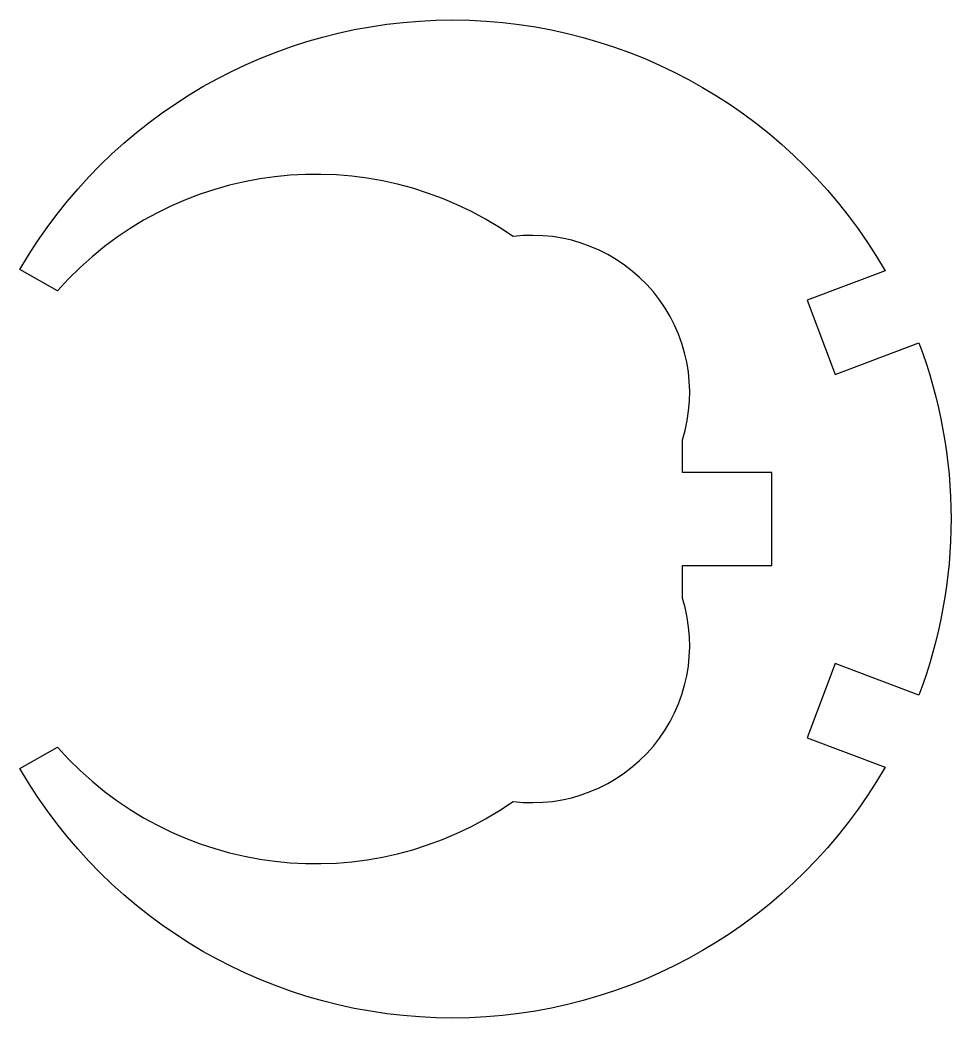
# Model space of a CAD drawing. Header units: millimetres. Extents: x -18.9 to 18.9, y -20.3 to 20.3.
import ezdxf

# ---------------------------------------------------------------- set-up
doc = ezdxf.new("R2010")
doc.units = ezdxf.units.MM
doc.layers.add('PERIMETER', color=5, linetype='CONTINUOUS')

msp = doc.modelspace()

# ---------------------------------------------------------------- linework, layer by layer
at = {"layer": 'PERIMETER'}
msp.add_lwpolyline([(1.119, 11.477, 0.381316), (-17.401, 9.276), (-18.923, 10.14, -0.578423), (16.236, 10.083), (13.071, 8.889), (14.208, 5.876), (17.613, 7.162, -0.18245), (17.613, -7.162), (14.208, -5.876), (13.071, -8.889), (16.236, -10.083, -0.578423), (-18.923, -10.14), (-17.401, -9.276, 0.381316), (1.119, -11.477, 0.54698), (8, -3.211), (8, -1.89), (11.64, -1.89), (11.64, 1.89), (8, 1.89), (8, 3.211, 0.54698)], format="xyb", close=True, dxfattribs=at)

doc.saveas('drawing.dxf')
